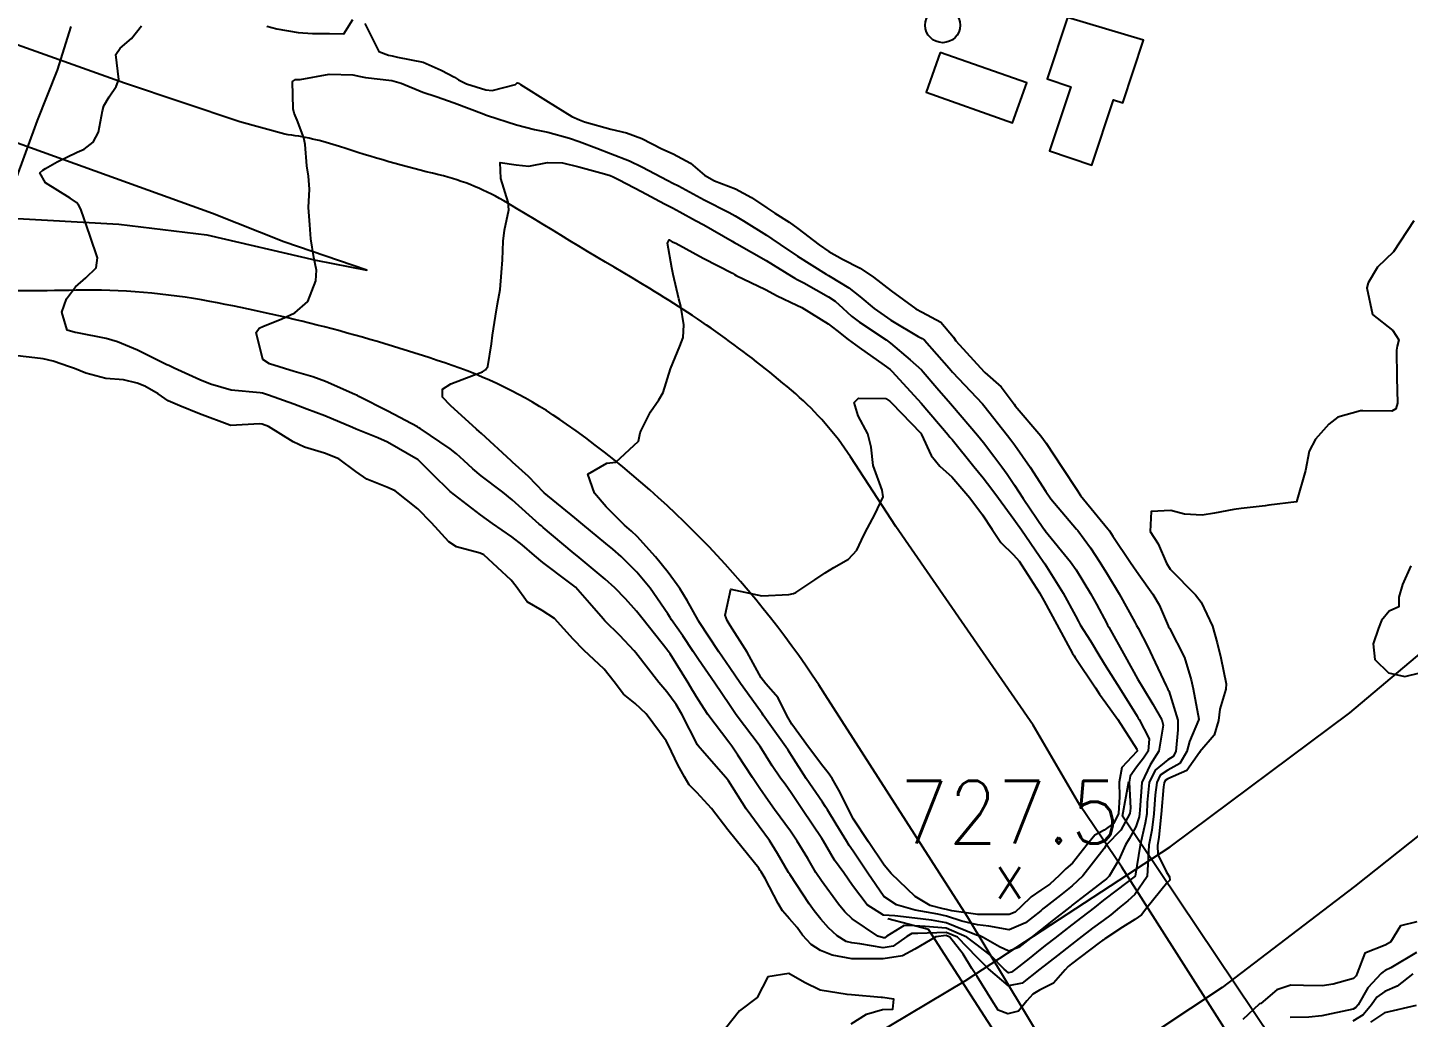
# Model space of a CAD drawing. Header units: metres. Extents: x 307586 to 320046, y 7427249 to 7434250.
# Drawn here: x 312305.5 to 312393.5, y 7432050.8 to 7432113.9 of the extents above; entities that cross this region are included whole.
import ezdxf
from ezdxf.enums import TextEntityAlignment as Align

# ---------------------------------------------------------------- set-up
doc = ezdxf.new("R2010")
doc.units = ezdxf.units.M
doc.header["$MEASUREMENT"] = 0
for name, color, linetype in [('Curvas de Nivel 1m', 11, 'Continuous'), ('Curvas de Nivel 5m', 15, 'Continuous'), ('Edificações', 30, 'Continuous'), ('Hidrografia', 140, 'Continuous'), ('Pontes_Viadutos_Tubos', 190, 'Continuous'), ('Pontos Cotados', 45, 'Continuous'), ('Vias Primárias', 230, 'Continuous')]:
    doc.layers.add(name, color=color, linetype=linetype)
doc.styles.add('Style-STANDARD', font='STANDARD.shx')

# ---------------------------------------------------------------- blocks, each defined once
blk = doc.blocks.new('ELVTXT_120')
at = {"layer": 'Pontos Cotados', "linetype": 'Continuous', "style": 'Style-STANDARD'}
for s, height, p in [('727.5', 4, (0, 4)), ('x', 3, (0, 0))]:
    blk.add_text(s, height=height, dxfattribs=at).set_placement(p, align=Align.MIDDLE_CENTER)

msp = doc.modelspace()

# ---------------------------------------------------------------- linework, layer by layer
at = {"layer": 'Curvas de Nivel 1m', "flags": 128}
for points, elevation in [([(312326.992, 7432114.154), (312327.878, 7432112.383), (312328.493, 7432112.146), (312328.72, 7432112.089), (312329.07, 7432112.016), (312330.716, 7432111.686), (312331.86, 7432111.189), (312332.707, 7432110.741), (312332.958, 7432110.579), (312333.474, 7432110.318), (312334.697, 7432109.928), (312335.109, 7432109.883), (312336.59, 7432110.281), (312336.656, 7432110.328), (312336.704, 7432110.388), (312336.792, 7432110.367), (312336.903, 7432110.277), (312338.687, 7432109.158), (312340.178, 7432108.235), (312340.671, 7432108.02), (312340.994, 7432107.902), (312342.665, 7432107.429), (312343.669, 7432107.201), (312344.659, 7432106.824), (312345.916, 7432106.167), (312346.65, 7432105.847), (312347.751, 7432105.25), (312348.636, 7432104.488), (312349.278, 7432104.124), (312350.626, 7432103.628), (312351.643, 7432103.074), (312352.608, 7432102.419), (312353.122, 7432102.082), (312354.033, 7432101.504), (312354.593, 7432101.103), (312355.963, 7432100.046), (312356.577, 7432099.639), (312357.452, 7432099.145), (312358.561, 7432098.57), (312359.415, 7432098.001), (312360.544, 7432097.126), (312362.123, 7432095.974), (312362.531, 7432095.77), (312363.705, 7432095.133), (312364.515, 7432094.159), (312364.669, 7432093.938), (312366.483, 7432091.951), (312366.519, 7432091.919), (312367.564, 7432090.993), (312368.392, 7432089.891), (312368.461, 7432089.794), (312370.083, 7432087.874), (312370.428, 7432087.414), (312371.458, 7432085.86), (312372.399, 7432084.409), (312372.626, 7432084.077), (312372.811, 7432083.844), (312374.365, 7432081.952), (312374.462, 7432081.819), (312374.681, 7432081.495), (312375.808, 7432079.805), (312376.331, 7432079.038), (312377.221, 7432077.786), (312377.627, 7432077.101), (312378.217, 7432075.771), (312378.239, 7432075.717), (312378.291, 7432075.615), (312379.25, 7432073.76), (312379.675, 7432072.333), (312379.799, 7432071.754), (312380.154, 7432069.821), (312380.14, 7432069.751), (312379.57, 7432068.396), (312379.406, 7432067.758), (312378.961, 7432066.993), (312378.185, 7432066.582), (312377.705, 7432066.252), (312377.476, 7432065.78), (312377.386, 7432065.002), (312377.298, 7432063.783), (312377.165, 7432062.757), (312376.979, 7432061.787), (312376.91, 7432060.588), (312376.859, 7432059.789), (312376.091, 7432058.643), (312375.642, 7432058.25), (312375.104, 7432057.81), (312374.547, 7432057.344), (312374.071, 7432056.997), (312373.39, 7432056.503), (312372.542, 7432055.843), (312372.049, 7432055.464), (312371.144, 7432054.757), (312370.033, 7432053.891), (312368.903, 7432052.997), (312368.017, 7432052.832), (312366.762, 7432053.909), (312366.401, 7432054.279), (312366.04, 7432054.628), (312364.772, 7432055.933), (312364.056, 7432056.218), (312362.253, 7432056.165), (312362.055, 7432056.166), (312361.857, 7432056.17), (312361.546, 7432055.975), (312360.681, 7432055.349), (312360.046, 7432055.259), (312358.551, 7432055.502), (312358.048, 7432055.558), (312357.679, 7432055.645), (312357.098, 7432056.024), (312356.557, 7432056.532), (312356.063, 7432057.079), (312355.632, 7432057.607), (312355.315, 7432058.048), (312354.101, 7432059.905), (312354.004, 7432060.061), (312353.309, 7432061.267), (312352.796, 7432062.08), (312352.136, 7432062.974), (312351.303, 7432064.099), (312350.171, 7432065.885), (312350.01, 7432066.112), (312348.649, 7432067.665), (312348.242, 7432068.13), (312348.194, 7432068.196), (312347.191, 7432070.145), (312346.836, 7432070.758), (312346.237, 7432071.558), (312345.732, 7432072.165), (312344.271, 7432074.056), (312344.166, 7432074.182), (312343.242, 7432075.155), (312342.292, 7432076.09), (312342.182, 7432076.211), (312341.303, 7432077.22), (312340.42, 7432078.229), (312340.314, 7432078.326), (312339.966, 7432078.586), (312338.336, 7432079.799), (312337.795, 7432080.258), (312337.021, 7432080.941), (312336.355, 7432081.439), (312335.122, 7432082.292), (312334.371, 7432082.845), (312332.421, 7432084.33), (312331.304, 7432085.441), (312330.413, 7432086.323), (312330.38, 7432086.35), (312328.424, 7432087.48), (312327.809, 7432087.761), (312326.432, 7432088.3), (312326.195, 7432088.402), (312324.444, 7432089.147), (312323.298, 7432089.589), (312322.455, 7432089.893), (312320.845, 7432090.466), (312320.464, 7432090.59), (312320.323, 7432090.613), (312318.466, 7432090.798), (312317.14, 7432091.181), (312316.472, 7432091.456), (312314.821, 7432092.195), (312314.481, 7432092.357), (312314.353, 7432092.413), (312314.073, 7432092.546), (312312.495, 7432093.348), (312311.209, 7432093.876), (312310.505, 7432094.082), (312308.671, 7432094.448), (312308.511, 7432094.474), (312308.002, 7432094.618), (312307.666, 7432095.765), (312307.967, 7432096.618), (312308.541, 7432097.379), (312309.204, 7432097.946), (312309.853, 7432098.597), (312309.94, 7432099.218), (312309.468, 7432100.601), (312308.886, 7432102.321), (312308.735, 7432102.609), (312308.605, 7432102.752), (312308.195, 7432103.03), (312306.623, 7432103.998), (312306.255, 7432104.644), (312306.457, 7432104.82), (312306.636, 7432104.909), (312307.364, 7432105.353), (312308.646, 7432105.961), (312309.1, 7432106.154), (312309.656, 7432106.6), (312310.015, 7432107.241), (312310.264, 7432108.594), (312310.355, 7432108.916), (312310.686, 7432109.481), (312311.14, 7432110.141), (312311.302, 7432110.584), (312311.117, 7432112.188), (312311.389, 7432112.583), (312312.114, 7432113.194), (312312.744, 7432114.005)], 722), ([(312320.746, 7432113.99), (312321.378, 7432113.829), (312322.74, 7432113.595), (312323.648, 7432113.527), (312324.739, 7432113.516), (312325.646, 7432113.505), (312326.231, 7432114.405)], 722), ([(312393.871, 7432101.591), (312392.583, 7432099.61), (312391.562, 7432098.631), (312390.961, 7432097.626), (312390.866, 7432097.319), (312391.24, 7432095.623), (312392.523, 7432094.598), (312392.914, 7432094.001), (312392.819, 7432093.605), (312392.768, 7432093.347), (312392.787, 7432091.605), (312392.823, 7432089.961), (312392.728, 7432089.606), (312392.461, 7432089.448), (312390.618, 7432089.472), (312390.461, 7432089.473), (312389.027, 7432089.075), (312388.453, 7432088.629), (312387.61, 7432087.662), (312387.198, 7432086.902), (312386.958, 7432085.672), (312386.393, 7432083.68), (312384.633, 7432083.454), (312384.389, 7432083.417), (312382.864, 7432083.244), (312382.385, 7432083.178), (312381.163, 7432082.96), (312380.379, 7432082.827), (312379.247, 7432082.894), (312378.383, 7432083.118), (312377.114, 7432083.057), (312377.054, 7432081.79), (312377.565, 7432080.992), (312378.1, 7432079.774), (312378.337, 7432079.375), (312379.954, 7432077.754), (312380.316, 7432077.285), (312381.029, 7432075.743), (312381.33, 7432074.692), (312381.56, 7432073.737), (312381.905, 7432072.076), (312381.874, 7432071.734), (312381.505, 7432070.463), (312381.416, 7432069.738), (312381.146, 7432068.809), (312380.237, 7432067.75), (312380.218, 7432067.735), (312380.202, 7432067.701), (312379.394, 7432066.549), (312378.177, 7432066.014), (312378.024, 7432065.923), (312377.955, 7432065.773), (312377.916, 7432065.52), (312377.753, 7432063.776), (312377.615, 7432062.293), (312377.537, 7432061.779), (312377.545, 7432061.206), (312378.106, 7432060.064), (312378.296, 7432059.768), (312378.313, 7432059.556), (312378.099, 7432059.339), (312376.849, 7432057.789), (312376.514, 7432057.356), (312376.072, 7432057.053), (312375.305, 7432056.567), (312374.178, 7432055.819), (312374.106, 7432055.766), (312374.052, 7432055.736), (312373.8, 7432055.574), (312372.037, 7432054.224), (312371.828, 7432054.059), (312371.632, 7432053.854), (312370.889, 7432052.992), (312370.013, 7432052.544), (312369.581, 7432052.303), (312369.197, 7432051.878), (312368.668, 7432051.212), (312367.994, 7432051.047), (312367.37, 7432051.273), (312366.966, 7432051.906), (312366.026, 7432053.427), (312365.679, 7432053.924), (312365.134, 7432054.837), (312364.286, 7432055.938), (312364.054, 7432056.028), (312363.396, 7432055.95), (312362.045, 7432055.171), (312361.27, 7432054.749), (312360.038, 7432054.542), (312359.491, 7432054.543), (312358.038, 7432054.553), (312356.788, 7432054.776), (312356.043, 7432055.09), (312355.454, 7432055.453), (312354.9, 7432056.052), (312354.543, 7432056.541), (312354.063, 7432057.106), (312353.618, 7432057.616), (312353.349, 7432058.071), (312352.52, 7432059.66), (312352.262, 7432060.088), (312352.203, 7432060.187), (312352.105, 7432060.331), (312350.664, 7432062.105), (312350.133, 7432062.769), (312349.095, 7432064.121), (312348.163, 7432065.149), (312347.676, 7432065.645), (312347.373, 7432066.142), (312346.954, 7432066.922), (312346.349, 7432068.158), (312346.197, 7432068.452), (312344.935, 7432070.173), (312344.229, 7432070.821), (312343.47, 7432071.426), (312342.883, 7432072.2), (312342.255, 7432073.006), (312340.945, 7432074.223), (312340.28, 7432074.917), (312339.083, 7432076.242), (312338.298, 7432076.751), (312337.345, 7432077.306), (312336.644, 7432078.275), (312336.319, 7432078.686), (312334.58, 7432080.298), (312334.344, 7432080.413), (312332.841, 7432080.816), (312332.351, 7432081.121), (312331.241, 7432082.341), (312330.376, 7432083.218), (312328.914, 7432084.365), (312328.395, 7432084.61), (312327.124, 7432085.113), (312326.405, 7432085.599), (312325.327, 7432086.411), (312324.417, 7432086.781), (312323.145, 7432087.164), (312322.423, 7432087.506), (312320.849, 7432088.466), (312320.435, 7432088.624), (312320.263, 7432088.644), (312318.434, 7432088.548), (312318.37, 7432088.555), (312316.444, 7432089.291), (312315.199, 7432089.785), (312314.456, 7432090.107), (312313.801, 7432090.55), (312312.951, 7432091.046), (312312.47, 7432091.242), (312311.605, 7432091.446), (312310.472, 7432091.544), (312309.2, 7432091.878), (312308.478, 7432092.162), (312308.149, 7432092.285), (312307.108, 7432092.631), (312306.485, 7432092.791), (312306.308, 7432092.819), (312304.488, 7432093.029)], 721), ([(312394.047, 7432054.948), (312392.413, 7432053.981), (312392.035, 7432053.795), (312391.917, 7432053.728), (312391.786, 7432053.612), (312390.938, 7432052.702), (312390.313, 7432051.627), (312390.181, 7432051.448), (312390, 7432051.35), (312388.595, 7432051.046), (312387.996, 7432050.919), (312387.166, 7432050.834), (312385.994, 7432050.8)], 719), ([(312393.806, 7432053.583), (312392.817, 7432052.802), (312392.016, 7432052.472), (312391.511, 7432052.115), (312391.167, 7432051.618), (312390.638, 7432050.982), (312389.992, 7432050.573)], 718), ([(312394.02, 7432051.58), (312391.998, 7432051.113), (312391.102, 7432050.509)], 717)]:
    msp.add_lwpolyline(points, dxfattribs=dict(at, elevation=elevation))
for points, elevation in [([(312326.219, 7432110.894), (312326.707, 7432110.783), (312327.037, 7432110.725), (312328.705, 7432110.537), (312329.295, 7432110.364), (312330.694, 7432109.783), (312331.529, 7432109.503), (312332.685, 7432109.104), (312334.603, 7432108.372), (312334.674, 7432108.345), (312334.819, 7432108.299), (312336.667, 7432107.696), (312337.815, 7432107.414), (312338.663, 7432107.234), (312340.042, 7432106.853), (312340.657, 7432106.643), (312341.769, 7432106.219), (312342.65, 7432105.883), (312343.859, 7432105.406), (312344.641, 7432105.034), (312346.299, 7432104.163), (312346.63, 7432103.989), (312346.976, 7432103.807), (312348.615, 7432102.92), (312350.209, 7432102.114), (312350.601, 7432101.901), (312351.129, 7432101.573), (312352.589, 7432100.67), (312352.94, 7432100.439), (312353.459, 7432100.077), (312354.572, 7432099.341), (312356.403, 7432098.193), (312356.554, 7432098.101), (312356.66, 7432098.038), (312357.84, 7432097.315), (312358.54, 7432096.761), (312359.457, 7432096.001), (312360.526, 7432095.257), (312362.27, 7432094.218), (312362.514, 7432094.091), (312362.591, 7432094.046), (312362.667, 7432093.968), (312364.237, 7432092.194), (312364.464, 7432091.94), (312366.379, 7432089.921), (312366.461, 7432089.823), (312367.974, 7432087.897), (312368.17, 7432087.633), (312368.427, 7432087.287), (312369.418, 7432085.88), (312370.398, 7432084.332), (312370.724, 7432083.867), (312372.364, 7432081.939), (312372.439, 7432081.849), (312373.254, 7432080.739), (312373.85, 7432079.827), (312374.331, 7432079.051), (312375.085, 7432077.812), (312376.089, 7432076.008), (312376.198, 7432075.801), (312376.291, 7432075.629), (312376.914, 7432074.426), (312377.213, 7432073.786), (312378.076, 7432071.942), (312378.164, 7432071.771), (312378.194, 7432071.722), (312378.241, 7432071.62), (312378.824, 7432069.764), (312378.83, 7432069.151), (312378.693, 7432067.765), (312378.53, 7432067.434), (312378.195, 7432067.223), (312377.384, 7432066.583), (312376.997, 7432065.788), (312376.879, 7432064.508), (312376.844, 7432063.79), (312376.745, 7432063.189), (312376.42, 7432061.796), (312376.112, 7432059.809), (312374.959, 7432058.947), (312374.088, 7432058.281), (312373.503, 7432057.829), (312372.705, 7432057.209), (312372.066, 7432056.711), (312371.582, 7432056.333), (312370.974, 7432055.861), (312370.456, 7432055.458), (312370.046, 7432055.135), (312369.342, 7432054.575), (312368.478, 7432053.886), (312368.227, 7432053.69), (312368.029, 7432053.652), (312367.744, 7432053.894), (312366.895, 7432054.76), (312366.048, 7432055.419), (312365.372, 7432055.927), (312364.058, 7432056.497), (312362.711, 7432056.612), (312362.06, 7432056.655), (312361.374, 7432056.663), (312360.279, 7432055.988), (312360.15, 7432055.891), (312360.052, 7432055.882), (312359.698, 7432055.994), (312358.064, 7432057.105), (312357.585, 7432057.534), (312357.178, 7432058.023), (312356.095, 7432059.517), (312355.753, 7432060.044), (312355.223, 7432060.938), (312354.554, 7432062.056), (312354.132, 7432062.684), (312353.114, 7432064.076), (312352.71, 7432064.633), (312352.166, 7432065.409), (312351.707, 7432066.095), (312350.772, 7432067.519), (312350.378, 7432068.108), (312350.197, 7432068.36), (312348.857, 7432070.124), (312348.232, 7432071.083), (312347.843, 7432071.74), (312347.596, 7432072.14), (312346.448, 7432073.979), (312346.338, 7432074.159), (312346.311, 7432074.197), (312346.274, 7432074.248), (312344.724, 7432076.176), (312344.298, 7432076.705), (312343.61, 7432077.494), (312342.925, 7432078.201), (312342.321, 7432078.755), (312340.522, 7432080.228), (312340.344, 7432080.375), (312339.551, 7432081.038), (312338.361, 7432082.046), (312338.25, 7432082.139), (312338.113, 7432082.254), (312336.386, 7432083.8), (312335.789, 7432084.286), (312334.403, 7432085.337), (312333.875, 7432085.775), (312333.292, 7432086.317), (312332.829, 7432086.735), (312332.42, 7432087.042), (312330.506, 7432088.349), (312330.434, 7432088.394), (312330.338, 7432088.448), (312328.449, 7432089.463), (312326.599, 7432090.398), (312326.514, 7432090.45), (312326.464, 7432090.47), (312326.358, 7432090.507), (312324.472, 7432091.338), (312323.682, 7432091.639), (312322.478, 7432091.975), (312320.917, 7432092.466), (312320.487, 7432092.744), (312320.062, 7432094.475), (312320.247, 7432094.742), (312320.517, 7432094.876), (312321.659, 7432095.321), (312322.526, 7432095.714), (312323.346, 7432096.438), (312323.873, 7432097.757), (312323.896, 7432098.43), (312323.744, 7432099.253), (312323.553, 7432100.435), (312323.489, 7432101.334), (312323.405, 7432102.438), (312323.462, 7432103.595), (312323.403, 7432104.438), (312323.294, 7432105.095), (312323.184, 7432106.442), (312323.089, 7432106.875), (312322.668, 7432108.002), (312322.492, 7432108.452), (312322.411, 7432108.719), (312322.383, 7432110.453), (312322.565, 7432110.591), (312322.704, 7432110.586), (312322.856, 7432110.599), (312324.708, 7432110.936)], 723), ([(312350.412, 7432100.284), (312350.584, 7432100.179), (312350.705, 7432100.109), (312352.567, 7432099.056), (312354.188, 7432098.065), (312354.41, 7432097.92), (312354.551, 7432097.844), (312354.978, 7432097.626), (312356.54, 7432096.746), (312356.97, 7432096.466), (312357.472, 7432096.026), (312358.022, 7432095.512), (312358.524, 7432095.131), (312360.236, 7432093.993), (312360.51, 7432093.783), (312361.754, 7432092.717), (312362.485, 7432092.078), (312362.591, 7432091.968), (312363.468, 7432090.95), (312364.332, 7432089.942), (312364.461, 7432089.792), (312366.059, 7432087.924), (312366.428, 7432087.455), (312367.088, 7432086.578), (312367.592, 7432085.902), (312367.943, 7432085.432), (312368.401, 7432084.736), (312368.961, 7432083.884), (312370.255, 7432081.981), (312370.334, 7432081.87), (312370.363, 7432081.831), (312371.972, 7432079.854), (312372.335, 7432079.343), (312373.254, 7432077.836), (312373.637, 7432077.161), (312374.294, 7432075.925), (312374.346, 7432075.819), (312374.418, 7432075.692), (312375.46, 7432073.808), (312376.252, 7432072.388), (312376.604, 7432071.795), (312377.226, 7432070.778), (312377.794, 7432069.776), (312377.891, 7432069.446), (312377.617, 7432067.779), (312377.054, 7432066.923), (312376.519, 7432065.795), (312376.397, 7432064.038), (312376.387, 7432063.796), (312376.354, 7432063.592), (312376.14, 7432062.969), (312375.73, 7432062.203), (312375.496, 7432061.806), (312375.072, 7432060.851), (312374.446, 7432059.817), (312374.269, 7432059.651), (312374.1, 7432059.523), (312372.629, 7432058.383), (312372.084, 7432057.96), (312372.022, 7432057.913), (312371.946, 7432057.851), (312370.9, 7432057.032), (312370.06, 7432056.374), (312369.778, 7432056.152), (312369.439, 7432055.876), (312368.67, 7432055.261), (312368.044, 7432055.047), (312367.459, 7432055.311), (312366.422, 7432055.914), (312366.162, 7432056.026), (312366.054, 7432056.04), (312365.876, 7432056.101), (312364.062, 7432056.851), (312363.128, 7432057.018), (312362.065, 7432057.149), (312360.77, 7432057.279), (312360.066, 7432057.321), (312359.024, 7432058), (312358.091, 7432059.227), (312357.524, 7432060.019), (312356.93, 7432060.847), (312356.232, 7432062.038), (312356.126, 7432062.22), (312354.885, 7432064.053), (312354.164, 7432065.13), (312353.785, 7432065.681), (312353.497, 7432066.07), (312352.951, 7432066.849), (312352.193, 7432068.09), (312350.661, 7432070.106), (312350.229, 7432070.729), (312349.305, 7432072.119), (312348.265, 7432073.628), (312347.926, 7432074.135), (312347.27, 7432075.132), (312346.548, 7432076.156), (312346.445, 7432076.309), (312346.297, 7432076.545), (312345.171, 7432078.171), (312344.328, 7432079.2), (312343.329, 7432080.195), (312342.8, 7432080.656), (312342.351, 7432081.013), (312340.88, 7432082.225), (312340.369, 7432082.655), (312338.425, 7432084.25), (312338.393, 7432084.279), (312337.423, 7432085.285), (312336.412, 7432086.207), (312336.328, 7432086.281), (312334.43, 7432088.028), (312334.282, 7432088.153), (312334.111, 7432088.305), (312332.455, 7432089.815), (312331.93, 7432090.335), (312331.943, 7432090.86), (312332.472, 7432091.199), (312333.916, 7432091.747), (312334.48, 7432091.967), (312334.691, 7432092.088), (312334.828, 7432092.297), (312335.053, 7432093.747), (312335.13, 7432094.294), (312335.309, 7432095.508), (312335.455, 7432096.291), (312335.616, 7432097.215), (312335.706, 7432098.288), (312335.76, 7432099.093), (312335.816, 7432100.288), (312335.894, 7432100.983), (312336.165, 7432102.284), (312336.132, 7432102.763), (312335.657, 7432104.29), (312335.623, 7432105.311), (312336.642, 7432105.16), (312337.439, 7432105.066), (312338.643, 7432105.296), (312339.596, 7432105.288), (312340.641, 7432105.028), (312342.266, 7432104.585), (312342.635, 7432104.468), (312342.815, 7432104.388), (312343.197, 7432104.202), (312344.622, 7432103.45), (312346.099, 7432102.677), (312346.607, 7432102.415), (312347.076, 7432102.153), (312348.06, 7432101.601), (312348.595, 7432101.326)], 724), ([(312360.201, 7432090.257), (312360.464, 7432090.094), (312360.577, 7432089.989), (312362.434, 7432088.045), (312362.478, 7432087.969), (312363.096, 7432086.637), (312363.654, 7432085.951), (312364.044, 7432085.58), (312364.406, 7432085.263), (312365.557, 7432083.928), (312366.377, 7432082.847), (312366.981, 7432081.911), (312367.533, 7432081.08), (312368.347, 7432080.293), (312368.699, 7432079.886), (312369.432, 7432078.774), (312370.004, 7432077.873), (312370.308, 7432077.341), (312371.1, 7432075.862), (312372.111, 7432074.015), (312372.211, 7432073.851), (312372.272, 7432073.761), (312373.567, 7432071.83), (312373.824, 7432071.412), (312374.233, 7432070.871), (312374.998, 7432069.812), (312376.204, 7432067.903), (312376.239, 7432067.835), (312376.238, 7432067.799), (312376.224, 7432067.779), (312376.202, 7432067.755), (312375.251, 7432066.745), (312375.073, 7432065.811), (312375.11, 7432064.864), (312375.034, 7432063.811), (312374.753, 7432063.204), (312374.137, 7432062.75), (312373.524, 7432062.437), (312373.044, 7432061.836), (312372.111, 7432060.656), (312371.685, 7432060.277), (312371.252, 7432059.859), (312370.652, 7432059.31), (312370.094, 7432058.929), (312369.465, 7432058.5), (312368.827, 7432057.883), (312368.444, 7432057.52), (312368.075, 7432057.367), (312367.543, 7432057.366), (312366.068, 7432057.383), (312364.407, 7432057.6), (312364.07, 7432057.693), (312363.87, 7432057.742), (312363.043, 7432057.955), (312362.081, 7432058.529), (312360.547, 7432059.986), (312360.108, 7432060.518), (312359.104, 7432062), (312358.145, 7432063.459), (312357.849, 7432064.015), (312357.3, 7432065.159), (312356.787, 7432066.031), (312356.537, 7432066.395), (312356.181, 7432066.824), (312355.268, 7432068.049), (312354.215, 7432069.511), (312353.899, 7432070.065), (312353.345, 7432071.185), (312352.549, 7432072.085), (312352.248, 7432072.462), (312351.369, 7432074.099), (312350.29, 7432075.797), (312350.092, 7432076.112), (312349.956, 7432076.454), (312350.313, 7432078.11), (312352.309, 7432077.685), (312354.023, 7432077.778), (312354.311, 7432077.826), (312354.478, 7432077.891), (312354.729, 7432078.056), (312355.67, 7432078.699), (312356.33, 7432079.149), (312356.885, 7432079.482), (312357.826, 7432080.018), (312358.349, 7432080.594), (312358.809, 7432081.555), (312359.044, 7432082.003), (312359.5, 7432082.875), (312360.042, 7432083.994), (312359.974, 7432084.417), (312359.408, 7432086), (312359.264, 7432087.162), (312359.053, 7432088.004), (312358.45, 7432089.145), (312358.192, 7432090.014), (312358.466, 7432090.279)], 726)]:
    msp.add_lwpolyline(points, close=True, dxfattribs=dict(at, elevation=elevation))
at = {"layer": 'Curvas de Nivel 5m', "elevation": 725, "flags": 128}
msp.add_lwpolyline([(312352.544, 7432097.205), (312353.27, 7432096.809), (312354.534, 7432096.209), (312354.854, 7432096.057), (312356.523, 7432095.026), (312357.085, 7432094.598), (312357.812, 7432094.021), (312358.505, 7432093.506), (312360.109, 7432092.374), (312360.485, 7432092.102), (312360.608, 7432091.989), (312362.463, 7432089.97), (312364.177, 7432087.944), (312364.294, 7432087.804), (312364.43, 7432087.645), (312365.826, 7432085.926), (312366.406, 7432085.2), (312366.968, 7432084.481), (312367.39, 7432083.905), (312368.373, 7432082.562), (312368.864, 7432081.885), (312370, 7432080.22), (312370.236, 7432079.871), (312370.341, 7432079.713), (312371.511, 7432077.858), (312372.298, 7432076.407), (312372.489, 7432076.041), (312372.605, 7432075.845), (312373.256, 7432074.809), (312373.842, 7432073.826), (312374.263, 7432073.153), (312375.11, 7432071.811), (312376.225, 7432070.005), (312376.305, 7432069.88), (312376.355, 7432069.798), (312376.986, 7432068.563), (312376.93, 7432067.789), (312376.645, 7432067.344), (312376.187, 7432066.764), (312375.788, 7432066.194), (312375.715, 7432065.805), (312375.812, 7432064.148), (312375.763, 7432063.804), (312375.192, 7432062.754), (312374.282, 7432061.818), (312374.207, 7432061.734), (312374.121, 7432061.587), (312372.777, 7432059.84), (312372.096, 7432059.204), (312371.337, 7432058.611), (312370.394, 7432057.867), (312370.219, 7432057.73), (312370.079, 7432057.618), (312369.11, 7432056.837), (312368.061, 7432056.398), (312366.775, 7432056.621), (312366.061, 7432056.711), (312365.054, 7432056.94), (312364.066, 7432057.271), (312363.512, 7432057.393), (312362.07, 7432057.64), (312360.884, 7432057.982), (312360.081, 7432058.518), (312359.065, 7432060), (312358.117, 7432061.418), (312357.873, 7432061.766), (312357.715, 7432062.016), (312357.032, 7432063.134), (312356.489, 7432064.035), (312356.361, 7432064.243), (312356.158, 7432064.541), (312355.119, 7432066.051), (312354.187, 7432067.515), (312353.972, 7432067.844), (312353.82, 7432068.066), (312352.811, 7432069.484), (312352.395, 7432070.087), (312352.323, 7432070.187), (312352.225, 7432070.325), (312350.947, 7432072.103), (312350.258, 7432073.099), (312349.565, 7432074.117), (312348.292, 7432076.055), (312348.264, 7432076.101), (312348.244, 7432076.131), (312347.547, 7432077.383), (312347.062, 7432078.149), (312346.328, 7432079.172), (312345.527, 7432080.168), (312344.356, 7432081.465), (312343.981, 7432081.807), (312343.535, 7432082.192), (312342.38, 7432083.346), (312341.639, 7432084.218), (312341.196, 7432085.431), (312342.412, 7432086.131), (312342.987, 7432086.201), (312344.427, 7432087.544), (312344.543, 7432088.068), (312344.576, 7432088.179), (312345.207, 7432089.417), (312345.735, 7432090.167), (312346, 7432090.632), (312346.483, 7432092.16), (312347.069, 7432093.587), (312347.281, 7432094.148), (312347.337, 7432094.964), (312347.134, 7432096.151), (312347.001, 7432096.616), (312346.639, 7432098.159), (312346.559, 7432098.58), (312346.285, 7432100.163), (312346.383, 7432100.364), (312346.584, 7432100.249), (312346.646, 7432100.222), (312346.822, 7432100.156), (312348.569, 7432099.209), (312350.425, 7432098.241), (312350.554, 7432098.164), (312350.658, 7432098.109)], close=True, dxfattribs=at)
at = {"layer": 'Curvas de Nivel 5m', "elevation": 720, "flags": 128}
for points in [[(312393.688, 7432079.59), (312393.141, 7432078.408), (312392.922, 7432077.601), (312392.925, 7432076.99), (312392.309, 7432076.713), (312391.813, 7432076.103), (312391.623, 7432075.617), (312391.282, 7432074.621), (312391.387, 7432073.619), (312392.26, 7432072.779), (312393.3, 7432072.552), (312394.261, 7432072.78)], [(312394.073, 7432056.907), (312393.018, 7432056.647), (312392.391, 7432055.605), (312392.051, 7432055.416), (312390.752, 7432054.917), (312390.257, 7432053.628), (312390.19, 7432053.469), (312390.028, 7432053.299), (312388.724, 7432052.941), (312388.021, 7432052.824), (312386.829, 7432052.859), (312386.021, 7432052.865), (312385.141, 7432052.563), (312384.109, 7432051.699), (312384.028, 7432051.674), (312384.003, 7432051.661), (312382.962, 7432050.685)], [(312357.987, 7432050.41), (312358.978, 7432051.016), (312359.996, 7432051.322), (312360.65, 7432051.33), (312360.719, 7432051.983), (312360.004, 7432052.08), (312359.915, 7432052.081), (312358.007, 7432052.251), (312357.75, 7432052.27), (312356.011, 7432052.548), (312355.018, 7432053.05), (312354.026, 7432053.612), (312352.693, 7432053.41), (312352.003, 7432052.09), (312350.869, 7432051.226), (312349.983, 7432050.11)]]:
    msp.add_lwpolyline(points, dxfattribs=at)
at = {"layer": 'Edificações'}
for points in [[(312371.79, 7432114.542), (312370.488, 7432110.639), (312372.011, 7432110.132), (312370.644, 7432106.034), (312373.338, 7432105.136), (312374.724, 7432109.293), (312375.31, 7432109.098), (312376.644, 7432113.098)], [(312363.674, 7432112.311), (312362.778, 7432109.784), (312368.288, 7432107.831), (312369.188, 7432110.372)]]:
    msp.add_lwpolyline(points, close=True, dxfattribs=at)
msp.add_circle((312363.832, 7432114.048), 1.111, dxfattribs=at)
at = {"layer": 'Hidrografia', "elevation": 716.376}
msp.add_lwpolyline([(312308.233, 7432113.973), (312307.376, 7432111.189), (312306.09, 7432107.977), (312304.698, 7432104.123)], dxfattribs=at)
at = {"layer": 'Pontes_Viadutos_Tubos'}
for points in [[(312516.632, 7432041.376), (312516.319, 7432040.047), (312492.584, 7432029.636), (312476.945, 7432022.215), (312459.125, 7432013.602), (312452.923, 7432010.203, 0.098187), (312438.119, 7431997.807, 0.065524), (312433.945, 7431990.98, 0.005401), (312431.827, 7431985.878, 0.005401), (312429.97, 7431986.199, 0.009245), (312429.261, 7431983.746), (312423.504, 7431992.011), (312394.429, 7432035.141), (312375.297, 7432063.648), (312375.698, 7432065.854)], [(312308.065, 7431933.359), (312308.891, 7431932.759), (312325.884, 7431939.648), (312339.685, 7431946.125), (312356.38, 7431955.379), (312373.434, 7431965.104), (312385.707, 7431970.928, -0.059734), (312401.986, 7431976.352, -0.011537), (312409.351, 7431976.481, 0.016165), (312409.48, 7431978.289, -0.049089), (312415.035, 7431978.03), (312401.082, 7431997.969), (312371.113, 7432043.726), (312362.93, 7432056.424), (312360.344, 7432057.104)]]:
    msp.add_lwpolyline(points, format="xyb", dxfattribs=at)
at = {"layer": 'Vias Primárias'}
for points in [[(312372.575, 7432064.349), (312369.608, 7432069.448), (312360.836, 7432082.092), (312357.946, 7432086.547, 0.070828), (312354.458, 7432090.55, 0.043705), (312345.156, 7432097.265, -0.001595), (312336.099, 7432102.707, 0.077067), (312331.706, 7432104.515, -0.020785), (312325.375, 7432106.322, 0.050629), (312321.887, 7432107.097), (312319.025, 7432107.895), (312311.661, 7432110.348), (312304.813, 7432112.802), (312301.542, 7432114.312), (312300.083, 7432115.203), (312298.057, 7432116.742), (312294.083, 7432120.634), (312291.328, 7432123.874), (312288.897, 7432127.114), (312287.976, 7432128.69)], [(312372.575, 7432064.349), (312369.608, 7432069.448), (312360.836, 7432082.092), (312357.946, 7432086.547, 0.070828), (312354.458, 7432090.55, 0.043705), (312345.156, 7432097.265, -0.001595), (312336.099, 7432102.707, 0.077067), (312331.706, 7432104.515, -0.020785), (312325.375, 7432106.322, 0.050629), (312321.887, 7432107.097), (312319.025, 7432107.895), (312311.661, 7432110.348), (312304.813, 7432112.802), (312301.542, 7432114.312), (312300.083, 7432115.203), (312298.057, 7432116.742), (312294.083, 7432120.634), (312291.328, 7432123.874), (312288.897, 7432127.114), (312287.976, 7432128.69)], [(312365.408, 7432057.222), (312356.341, 7432071.38, 0.096972), (312339.85, 7432088.629, 0.070734), (312332.551, 7432092.367, 0.036883), (312317.109, 7432096.447, 0.050791), (312308.589, 7432097.157, -0.007691), (312301.206, 7432097.134, 0.065484)], [(312365.408, 7432057.222), (312356.341, 7432071.38, 0.096972), (312339.85, 7432088.629, 0.070734), (312332.551, 7432092.367, 0.036883), (312317.109, 7432096.447, 0.050791), (312308.589, 7432097.157, -0.007691), (312301.206, 7432097.134, 0.065484)], [(312516.382, 7432039.477), (312511.779, 7432037.425), (312492.083, 7432028.717), (312476.041, 7432020.891), (312464.813, 7432015.595, 0.012366), (312456.583, 7432011.461, 0.017824), (312449.223, 7432007.19, 0.070494), (312440.983, 7432000.218, 0.065549), (312436.946, 7431994.277, 0.028618), (312433.857, 7431987.147, 0.060987), (312432.985, 7431983.419), (312431.67, 7431975.9), (312427.193, 7431982.473), (312420.431, 7431992.535), (312415.283, 7432000.365), (312407.896, 7432011.104), (312393.341, 7432032.004), (312375.258, 7432060.397), (312372.575, 7432064.349)], [(312516.382, 7432039.477), (312511.779, 7432037.425), (312492.083, 7432028.717), (312476.041, 7432020.891), (312464.813, 7432015.595, 0.012366), (312456.583, 7432011.461, 0.017824), (312449.223, 7432007.19, 0.070494), (312440.983, 7432000.218, 0.065549), (312436.946, 7431994.277, 0.028618), (312433.857, 7431987.147, 0.060987), (312432.985, 7431983.419), (312431.67, 7431975.9), (312427.193, 7431982.473), (312420.431, 7431992.535), (312415.283, 7432000.365), (312407.896, 7432011.104), (312393.341, 7432032.004), (312375.258, 7432060.397), (312372.575, 7432064.349)], [(312309.576, 7431931.438), (312313.102, 7431933.346), (312335.96, 7431942.966), (312348.113, 7431949.425), (312367.16, 7431960.482), (312380.848, 7431967.819, -0.0047), (312393.656, 7431973.074, -0.057534), (312404.07, 7431974.459, -0.090365), (312414.172, 7431973.601, -0.025103), (312423.864, 7431970.006), (312421.357, 7431973.326), (312414.339, 7431982.545), (312406.245, 7431993.905), (312383.773, 7432026.73), (312365.408, 7432057.222)], [(312309.576, 7431931.438), (312313.102, 7431933.346), (312335.96, 7431942.966), (312348.113, 7431949.425), (312367.16, 7431960.482), (312380.848, 7431967.819, -0.0047), (312393.656, 7431973.074, -0.057534), (312404.07, 7431974.459, -0.090365), (312414.172, 7431973.601, -0.025103), (312423.864, 7431970.006), (312421.357, 7431973.326), (312414.339, 7431982.545), (312406.245, 7431993.905), (312383.773, 7432026.73), (312365.408, 7432057.222)]]:
    msp.add_lwpolyline(points, format="xyb", dxfattribs=at)
for points in [[(312453.87, 7432122.391), (312439.935, 7432104.835), (312433.241, 7432098.144), (312417.698, 7432083.136), (312402.559, 7432069.066), (312390.097, 7432059.152), (312381.649, 7432052.72), (312367.716, 7432043.478), (312358.201, 7432037.98), (312348.019, 7432032.487), (312338.503, 7432027.931), (312321.08, 7432020.029), (312294.285, 7432009.577), (312282.212, 7432005.547), (312272.572, 7432002.737), (312247.509, 7431996.97)], [(312453.87, 7432122.391), (312439.935, 7432104.835), (312433.241, 7432098.144), (312417.698, 7432083.136), (312402.559, 7432069.066), (312390.097, 7432059.152), (312381.649, 7432052.72), (312367.716, 7432043.478), (312358.201, 7432037.98), (312348.019, 7432032.487), (312338.503, 7432027.931), (312321.08, 7432020.029), (312294.285, 7432009.577), (312282.212, 7432005.547), (312272.572, 7432002.737), (312247.509, 7431996.97)], [(312286.439, 7432016.782), (312315.7, 7432028.34), (312339.822, 7432039.039), (312345.611, 7432042.047), (312355.79, 7432047.498), (312365.256, 7432053.147), (312378.344, 7432061.686), (312389.796, 7432070.225), (312401.264, 7432079.89)], [(312286.439, 7432016.782), (312315.7, 7432028.34), (312339.822, 7432039.039), (312345.611, 7432042.047), (312355.79, 7432047.498), (312365.256, 7432053.147), (312378.344, 7432061.686), (312389.796, 7432070.225), (312401.264, 7432079.89)]]:
    msp.add_lwpolyline(points, dxfattribs=at)
msp.add_lwpolyline([(312317.272, 7432102.052), (312304.375, 7432106.712), (312293.742, 7432110.525), (312287.901, 7432112.62, 0.087599), (312281.224, 7432113.762, 0.136492), (312276.183, 7432112.332, 0.254796), (312273.629, 7432107.912, 0.074858), (312274.065, 7432104.429, 0.272279), (312278.856, 7432099.827), (312280.673, 7432099.819), (312285.901, 7432100.316), (312298.16, 7432101.871), (312301.409, 7432101.929), (312311.303, 7432101.369), (312316.904, 7432100.685), (312323.873, 7432099.068), (312327.109, 7432098.446), (312321.82, 7432100.25)], format="xyb", close=True, dxfattribs=at)
msp.add_lwpolyline([(312317.272, 7432102.052), (312304.375, 7432106.712), (312293.742, 7432110.525), (312287.901, 7432112.62, 0.087599), (312281.224, 7432113.762, 0.136492), (312276.183, 7432112.332, 0.254796), (312273.629, 7432107.912, 0.074858), (312274.065, 7432104.429, 0.272279), (312278.856, 7432099.827), (312280.673, 7432099.819), (312285.901, 7432100.316), (312298.16, 7432101.871), (312301.409, 7432101.929), (312311.303, 7432101.369), (312316.904, 7432100.685), (312323.873, 7432099.068), (312327.109, 7432098.446), (312321.82, 7432100.25)], format="xyb", close=True, dxfattribs=at)

# ---------------------------------------------------------------- block references
at = {"layer": 'Pontos Cotados', "linetype": 'Continuous'}
msp.add_blockref('ELVTXT_120', (312368.103, 7432059.89, 727.47), dxfattribs=at)

doc.saveas('drawing.dxf')
